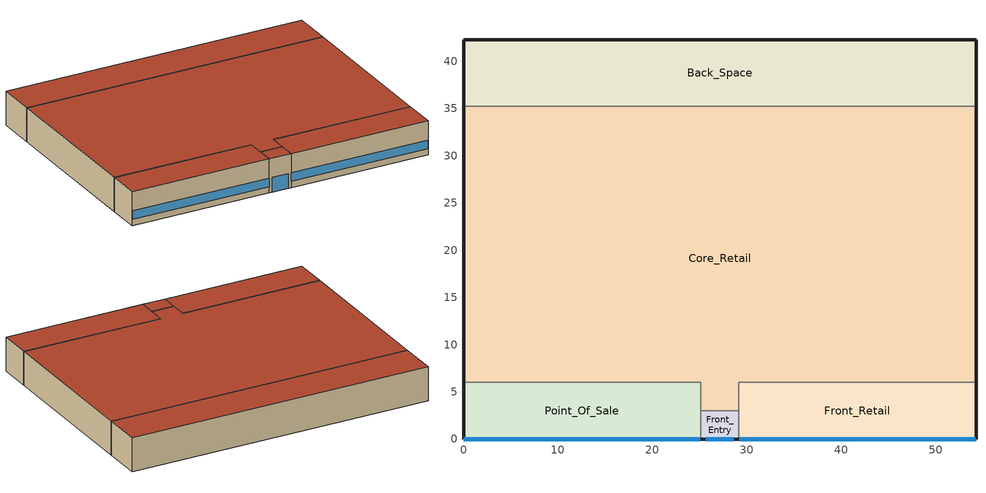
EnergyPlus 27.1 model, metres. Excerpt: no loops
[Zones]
Back_Space
 floor ground (ext-slab): 54.27,35.27 0,35.27 0,42.27 54.27,42.27 z0
 wall outside (Mass Non-res Ext Wall): 54.27,35.27 54.27,42.27 0,42.27 0,35.27 z0:6.1
 wall to Core_Retail (int-walls): 0,35.27 54.27,35.27 z0:6.1
 roof outside (IEAD Non-res Roof): 0,35.27 54.27,35.27 54.27,42.27 0,42.27 z6.1
Core_Retail
 floor ground (ext-slab): 25.14,3 25.14,6 0,6 0,35.27 54.27,35.27 54.27,6 29.14,6 29.14,3 z0
 wall outside (Mass Non-res Ext Wall): 54.27,6 54.27,35.27 / 0,35.27 0,6 z0:6.1
 wall to Front_Retail (int-walls): 29.14,3 29.14,6 54.27,6 z0:6.1
 wall to Point_Of_Sale (int-walls): 0,6 25.14,6 25.14,3 z0:6.1
 wall to Front_Entry (int-walls): 25.14,3 29.14,3 z0:6.1
 roof outside (IEAD Non-res Roof): 25.14,6 25.14,3 29.14,3 29.14,6 54.27,6 54.27,35.27 0,35.27 0,6 z6.1
Front_Entry
 floor ground (ext-slab): 25.14,0 25.14,3 29.14,3 29.14,0 z0
 wall outside (Mass Non-res Ext Wall): 25.14,0 29.14,0 z0:6.1
 wall to Front_Retail (int-walls): 29.14,0 29.14,3 z0:6.1
 wall to Point_Of_Sale (int-walls): 25.14,3 25.14,0 z0:6.1
 window (Window Non-res Fixed): 25.64,0 28.64,0 z0.05:2.66
 roof outside (IEAD Non-res Roof): 25.14,3 25.14,0 29.14,0 29.14,3 z6.1
Front_Retail
 floor ground (ext-slab): 54.27,0 29.14,0 29.14,6 54.27,6 z0
 wall outside (Mass Non-res Ext Wall): 29.14,0 54.27,0 54.27,6 z0:6.1
 window (Window Non-res Fixed): 29.19,0 54.22,0 z1.14:2.66
 roof outside (IEAD Non-res Roof): 29.14,0 54.27,0 54.27,6 29.14,6 z6.1
Point_Of_Sale
 floor ground (ext-slab): 0,0 0,6 25.14,6 25.14,0 z0
 wall outside (Mass Non-res Ext Wall): 0,6 0,0 25.14,0 z0:6.1
 window (Window Non-res Fixed): 0.05,0 25.09,0 z1.14:2.66
 roof outside (IEAD Non-res Roof): 0,6 0,0 25.14,0 25.14,6 z6.1
[Building]
Ref Bldg Stand-alone Retail New2004_v1.3_5.0: North Axis {deg}=0; Terrain=City; Loads Convergence Tolerance Value {W}=0.04; Temperature Convergence Tolerance Value {deltaC}=0.2; Solar Distribution=FullInteriorAndExterior; Maximum Number of Warmup Days=25; Minimum Number of Warmup Days=6
[Site:Location]
USA IL-CHICAGO-OHARE: Latitude {deg}=41.77; Longitude {deg}=-87.75; Time Zone {hr}=-6; Elevation {m}=190
[SizingPeriod:DesignDay] Day of Month=21; Humidity Condition Type=Wetbulb; Barometric Pressure {Pa}=99063; Rain Indicator=No; Snow Indicator=No; Daylight Saving Time Indicator=No; Solar Model Indicator=ASHRAEClearSky
Name | Month | Day Type | Maximum Dry-Bulb Temperature {C} | Daily Dry-Bulb Temperature Range {deltaC} | Wetbulb or DewPoint at Maximum Dry-Bulb {C} | Wind Speed {m/s} | Wind Direction {deg} | Sky Clearness
CHICAGO Ann Htg 99.6% Condns DB | 1 | WinterDesignDay | -20.6 | 0 | -20.6 | 4.9 | 270 | 0
CHICAGO Ann Clg .4% Condns WB=>MDB | 7 | SummerDesignDay | 31.2 | 10.7 | 25.5 | 5.3 | 230 | 1
[Site:WaterMainsTemperature]
Calculation Method=CORRELATION; Annual Average Outdoor Air Temperature {C}=9.69; Maximum Difference In Monthly Average Outdoor Air Temperatures {deltaC}=28.1
[Site:GroundTemperature:BuildingSurface]
19.527, 19.502, 19.536, 19.598, 20.002, 21.64, 22.225, 22.375, 21.449, 20.121, 19.802, 19.633
[Construction]
Mass Non-res Ext Wall: 1IN Stucco, 8IN CONCRETE HW, Mass NonRes Wall Insulation, 1/2IN Gypsum
IEAD Non-res Roof: Roof Membrane, IEAD NonRes Roof Insulation, Metal Decking
ext-slab: HW CONCRETE
int-walls: 1/2IN Gypsum, 1/2IN Gypsum
Window Non-res Fixed: NonRes Fixed Assembly Window
InteriorFurnishings: Std Wood 6inch
[Material] Thermal Absorptance=0.9
Name | Roughness | Thickness {m} | Conductivity {W/m-K} | Density {kg/m3} | Specific Heat {J/kg-K} | Solar Absorptance | Visible Absorptance
Mass NonRes Wall Insulation | MediumRough | 0.0495495 | 0.049 | 265 | 836.8 | 0.7 | 0.7
IEAD NonRes Roof Insulation | MediumRough | 0.127339 | 0.049 | 265 | 836.8 | 0.7 | 0.7
Std Wood 6inch | MediumSmooth | 0.15 | 0.12 | 540 | 1210 | 0.7 | 0.7
1/2IN Gypsum | Smooth | 0.0127 | 0.16 | 784.9 | 830 | 0.92 | 0.92
1IN Stucco | Smooth | 0.0253 | 0.6918 | 1858 | 837 | 0.92 | 0.92
8IN CONCRETE HW | Rough | 0.2032 | 1.311 | 2240 | 836.8 | 0.7 | 0.7
HW CONCRETE | Rough | 0.1016 | 1.311 | 2240 | 836.8 | 0.7 | 0.7
Roof Membrane | VeryRough | 0.0095 | 0.16 | 1121.29 | 1460 | 0.7 | 0.7
Metal Decking | MediumSmooth | 0.0015 | 45.006 | 7680 | 418.4 | 0.7 | 0.3
[WindowMaterial:SimpleGlazingSystem]
NonRes Fixed Assembly Window: U-Factor {W/m2-K}=3.23646; Solar Heat Gain Coefficient=0.39
[Zone] Type=1; Multiplier=1; Floor Area {m2}=autocalculate; Part of Total Floor Area=Yes
Back_Space; Core_Retail; Front_Entry; Front_Retail; Point_Of_Sale
[People] Number of People Schedule=BLDG_OCC_SCH; Number of People Calculation Method=Area/Person; Fraction Radiant=0.3; Sensible Heat Fraction=AUTOCALCULATE; Activity Level Schedule=ACTIVITY_SCH; Enable ASHRAE 55 Comfort Warnings=No; Mean Radiant Temperature Calculation Type=EnclosureAveraged; Work Efficiency Schedule=WORK_EFF_SCH; Clothing Insulation Schedule=CLOTHING_SCH; Air Velocity Schedule=AIR_VELO_SCH; Thermal Comfort Model 1 Type=FANGER
Name | Zone or ZoneList or Space or SpaceList | Floor Area per Person {m2/person}
Back_Space People | Back_Space | 27.87
Core_Retail People | Core_Retail | 6.19
Front_Entry People | Front_Entry | 6.19
Front_Retail People | Front_Retail | 6.19
Point_Of_Sale People | Point_Of_Sale | 6.19
[Lights] Schedule=BLDG_LIGHT_SCH; Design Level Calculation Method=Watts/Area; Return Air Fraction=0; Fraction Radiant=0.7; Fraction Visible=0.2; Fraction Replaceable=1; Return Air Fraction Calculated from Plenum Temperature=No
Name | Zone or ZoneList or Space or SpaceList | Watts per Floor Area {W/m2}
Back_Space_Lights | Back_Space | 8.61
Core_Retail_Lights | Core_Retail | 18.29
Front_Entry_Lights | Front_Entry | 11.84
Front_Retail_Lights | Front_Retail | 18.29
Point_Of_Sale_Lights | Point_Of_Sale | 18.29
[ElectricEquipment] Schedule=BLDG_EQUIP_SCH; Design Level Calculation Method=Watts/Area; Fraction Latent=0; Fraction Radiant=0.5; Fraction Lost=0
Name | Zone or ZoneList or Space or SpaceList | Watts per Floor Area {W/m2}
Back_Space_MiscPlug_Equip | Back_Space | 8.07
Core_Retail_MiscPlug_Equip | Core_Retail | 3.23
Front_Retail_MiscPlug_Equip | Front_Retail | 3.23
Point_Of_Sale_MiscPlug_Equip | Point_Of_Sale | 21.52
[Exterior:Lights]
Exterior Facade Lighting: Schedule=ALWAYS_ON; Design Level {W}=8266; Control Option=AstronomicalClock
[ZoneInfiltration:DesignFlowRate] Constant Term Coefficient=1; Temperature Term Coefficient=0; Velocity Term Coefficient=0; Velocity Squared Term Coefficient=0
Name | Zone or ZoneList or Space or SpaceList | Schedule | Design Flow Rate Calculation Method | Flow Rate per Exterior Surface Area {m3/s-m2} | Air Changes per Hour {1/hr}
Back_Space_Infiltration | Back_Space | INFIL_HALF_ON_SCH | Flow/ExteriorArea | 0.000302
Core_Retail_Infiltration | Core_Retail | INFIL_HALF_ON_SCH | Flow/ExteriorArea | 0.000302
Front_Entry_Infiltration | Front_Entry | INFIL_FRONT_SCH | AirChanges/Hour |  | 1
Front_Retail_Infiltration | Front_Retail | INFIL_HALF_ON_SCH | Flow/ExteriorArea | 0.000302
Point_Of_Sale_Infiltration | Point_Of_Sale | INFIL_HALF_ON_SCH | Flow/ExteriorArea | 0.000302
[InternalMass] Construction=InteriorFurnishings
Name | Zone or ZoneList | Surface Area {m2}
Back_Space Internal Mass | Back_Space | 759.78
Core_Retail Internal Mass | Core_Retail | 3200.97
Front_Entry Internal Mass | Front_Entry | 24
Front_Retail Internal Mass | Front_Retail | 301.62
Point_Of_Sale Internal Mass | Point_Of_Sale | 301.62
[Fan:ConstantVolume]
Front_Entry Unit HeaterFan: Availability Schedule=ALWAYS_ON; Fan Total Efficiency=0.53625; Pressure Rise {Pa}=49.8; Maximum Flow Rate {m3/s}=AUTOSIZE; Motor Efficiency=0.825; Motor In Airstream Fraction=1
[Coil:Heating:Electric]
Front_Entry Unit Heater coil: Availability Schedule=ALWAYS_ON; Efficiency=1; Nominal Capacity {W}=AUTOSIZE
[ZoneHVAC:UnitHeater]
Front_Entry Unit Heater: Availability Schedule=ALWAYS_ON; Supply Air Fan=Front_Entry Unit HeaterFan; Maximum Supply Air Flow Rate {m3/s}=AUTOSIZE; Heating Coil=Front_Entry Unit Heater coil; Supply Air Fan Operation During No Heating=No; Maximum Hot Water or Steam Flow Rate {m3/s}=AUTOSIZE; Minimum Hot Water or Steam Flow Rate {m3/s}=0; Heating Convergence Tolerance=0.001
[Zone equipment]
Front_Entry: Front_Entry Unit Heater
[Sizing:Zone]
Front_Entry: Zone Cooling Design Supply Air Temperature Input Method=SupplyAirTemperature; Zone Cooling Design Supply Air Temperature {C}=14; Zone Heating Design Supply Air Temperature Input Method=SupplyAirTemperature; Zone Heating Design Supply Air Temperature {C}=40; Zone Cooling Design Supply Air Humidity Ratio {kgWater/kgDryAir}=0.0085; Zone Heating Design Supply Air Humidity Ratio {kgWater/kgDryAir}=0.008; Design Specification Outdoor Air Object=SZ DSOA Front_Entry; Cooling Design Air Flow Method=DesignDay; Heating Design Air Flow Method=DesignDay; Account for Dedicated Outdoor Air System=No; Dedicated Outdoor Air System Control Strategy=NeutralSupplyAir; Dedicated Outdoor Air Low Setpoint Temperature for Design {C}=autosize; Dedicated Outdoor Air High Setpoint Temperature for Design {C}=autosize
[DesignSpecification:OutdoorAir]
SZ DSOA Front_Entry: Outdoor Air Method=Flow/Area; Outdoor Air Flow per Zone Floor Area {m3/s-m2}=0
[ZoneControl:Thermostat]
Front_Entry Thermostat: Zone or ZoneList=Front_Entry; Control Type Schedule=Dual Zone Control Type Sched; Control 1=Front_Entry DualSPSched
[ThermostatSetpoint:DualSetpoint]
Front_Entry DualSPSched: Heating Setpoint Temperature Schedule=HTGSETP_SCH; Cooling Setpoint Temperature Schedule=FRONT_ENTRY_COOLING
[AvailabilityManager:NightCycle] Applicability Schedule=ALWAYS_ON; Fan Schedule=HVACOperationSchd; Control Type=CycleOnAny; Thermostat Tolerance {deltaC}=1; Cycling Run Time Control Type=FixedRunTime; Cycling Run Time {s}=1800
PSZ-AC:1 Availability Manager; PSZ-AC:2 Availability Manager; PSZ-AC:3 Availability Manager; PSZ-AC:4 Availability Manager
[UtilityCost:Tariff]
Name | Output Meter | Conversion Factor Choice | Demand Window Length | Monthly Charge or Variable | Group
PSI_LLF_LowLoadFactorService | Electricity:Facility | kWh | HalfHour | 15 | Comm Elect
PSI_CS_CommercialElectricService | Electricity:Facility | kWh |  | 9.4 | Comm Elect
IN_EIAMonthlyRateGas | NaturalGas:Facility | MCF |  | 0 | Comm Gas
[UtilityCost:Charge:Block] Source Variable=totalEnergy; Season=Annual; Category Variable=EnergyCharges
Name | Utility Cost Charge Block | Tariff | Block Size 1 Value or Variable | Block 1 Cost per Unit Value or Variable | Block Size 2 Value or Variable | Block 2 Cost per Unit Value or Variable | Block Size 3 Value or Variable | Block 3 Cost per Unit Value or Variable | Block Size 4 Value or Variable | Block 4 Cost per Unit Value or Variable | Block Size Multiplier Value or Variable
 | AnnualEnergyCharge | PSI_LLF_LowLoadFactorService | 300 | 0.108222 | 700 | 0.087021 | 1500 | 0.07842 | remaining | 0.05832
 | AnnualDemandBaseCharge | PSI_LLF_LowLoadFactorService | 190 | 0 | 110 | 0.051773 | remaining | 0.046965 |  |  | TotalDemand
 | AnnualEnergyCharge | PSI_CS_CommercialElectricService | 300 | 0.082409 | 700 | 0.072873 | 1500 | 0.061696 | remaining | 0.041179
[UtilityCost:Charge:Simple] Season=Annual
Name | Utility Cost Charge Simple | Tariff | Source Variable | Category Variable | Cost per Unit Value or Variable
 | FuelCostAdjustEnergyCharge | PSI_LLF_LowLoadFactorService | totalEnergy | EnergyCharges | 0.002028
 | QualPollutionControlAdjustEnergyCharge | PSI_LLF_LowLoadFactorService | totalEnergy | EnergyCharges | 0.000536
 | SoxNoxRiderAdjustEnergyCharge | PSI_LLF_LowLoadFactorService | totalEnergy | EnergyCharges | 0.001127
 | DSMRiderAdjustEnergyCharge | PSI_LLF_LowLoadFactorService | totalEnergy | EnergyCharges | -0.00037
 | PurchPowerTrackerAdjustEnergyCharge | PSI_LLF_LowLoadFactorService | totalEnergy | EnergyCharges | -3.1e-05
 | MidwestISOAdjustEnergyCharge | PSI_LLF_LowLoadFactorService | totalEnergy | EnergyCharges | -0.000216
 | CleanCoalRiderEnergyCharge | PSI_LLF_LowLoadFactorService | totalEnergy | EnergyCharges | 0.000833
 | TaxofeightPercent | PSI_LLF_LowLoadFactorService | SubTotal | Taxes | 0.08
 | FuelCostAdjustEnergyCharge | PSI_CS_CommercialElectricService | totalEnergy | EnergyCharges | 0.002028
 | QualPollutionControlAdjustEnergyCharge | PSI_CS_CommercialElectricService | totalEnergy | EnergyCharges | 0.000536
 | SoxNoxRiderAdjustEnergyCharge | PSI_CS_CommercialElectricService | totalEnergy | EnergyCharges | 0.001127
 | DSMRiderAdjustEnergyCharge | PSI_CS_CommercialElectricService | totalEnergy | EnergyCharges | 0.000021
 | PurchPowerTrackerAdjustEnergyCharge | PSI_CS_CommercialElectricService | totalEnergy | EnergyCharges | 0.000034
 | MidwestISOAdjustEnergyCharge | PSI_CS_CommercialElectricService | totalEnergy | EnergyCharges | -0.000203
 | CleanCoalRiderEnergyCharge | PSI_CS_CommercialElectricService | totalEnergy | EnergyCharges | 0.000807
 | TaxofeightPercent | PSI_CS_CommercialElectricService | SubTotal | Taxes | 0.08
 | MonthlyRateGasCharge | IN_EIAMonthlyRateGas | totalEnergy | EnergyCharges | IN_MonthlyGasRates
 | TaxofEightPercent | IN_EIAMonthlyRateGas | SubTotal | Taxes | 0.08
[UtilityCost:Qualify] Variable=TotalDemand; Threshold Value or Variable=75; Season=Annual; Threshold Test=Count
Name | Utility Cost Qualify | Tariff | Qualify Type | Number of Months
 | MinDemand75kw | PSI_LLF_LowLoadFactorService | Minimum | 12
 | MaxDemand75kw | PSI_CS_CommercialElectricService | Maximum | 1
[UtilityCost:Variable]
IN_MonthlyGasRates: Tariff=IN_EIAMonthlyRateGas; Variable Type=Currency; January Value=8.22; February Value=7.51; March Value=8.97; April Value=9.01; May Value=9.16; June Value=10.44; July Value=10.32; August Value=10.13; September Value=9.2; October Value=8.18; November Value=7.83; December Value=7.63
[EnergyManagementSystem:Sensor]
Name | Output:Variable or Output:Meter Index Key | Output:Variable or Output:Meter
UTSSCoolChargeIntendedSchedule | TES Packaged Cool and Charge Control Sched | Schedule Value
UTSSChargeOnlyIntendedSchedule | TES Packaged Control Sched | Schedule Value
VdotWind | Core_Retail_Roof | Surface Outside Face Outdoor Air Wind Speed
Ta | Core_Retail_Roof | Surface Outside Face Outdoor Air Drybulb Temperature
Twb | Core_Retail_Roof | Surface Outside Face Outdoor Air Wetbulb Temperature
Ts_1 | Back_Space_Roof | Surface Outside Face Temperature
Ts_2 | Core_Retail_Roof | Surface Outside Face Temperature
Ts_3 | Front_Entry_Roof | Surface Outside Face Temperature
Ts_4 | Front_Retail_Roof | Surface Outside Face Temperature
Ts_5 | Point_Of_Sale_Roof | Surface Outside Face Temperature
Hc_1 | Back_Space_Roof | Surface Outside Face Convection Heat Transfer Coefficient
Hc_2 | Core_Retail_Roof | Surface Outside Face Convection Heat Transfer Coefficient
Hc_3 | Front_Entry_Roof | Surface Outside Face Convection Heat Transfer Coefficient
Hc_4 | Front_Retail_Roof | Surface Outside Face Convection Heat Transfer Coefficient
Hc_5 | Point_Of_Sale_Roof | Surface Outside Face Convection Heat Transfer Coefficient
[EnergyManagementSystem:ProgramCallingManager]
PSZAC1_UTSS_PrgmCallMgr: AfterPredictorAfterHVACManagers; PSZAC1_Control
PSZAC2_UTSS_PrgmCallMgr: AfterPredictorAfterHVACManagers; PSZAC2_Control
PSZAC3_UTSS_PrgmCallMgr: AfterPredictorAfterHVACManagers; PSZAC3_Control
InitializeRoofTemperatureOnBeginNewEnvironment: BeginNewEnvironment; InitializeRoofTemperature
Model Flat Roof Microclimate: BeginTimestepBeforePredictor; InitializeParameters; ModelFlatRoofMicroClime; ApplyMicroClimeActuators
[EnergyManagementSystem:Program]
PSZAC1_Control: SET PSZAC1_OpMode = UTSSCoolChargeIntendedSchedule; IF (PSZAC1_OpMode == 2); IF (PSZAC1_sTES > 0.99); SET PSZAC1_OpMode = 1; ENDIF; ENDIF; IF (PSZAC1_OpMode == 5); IF (PSZAC1_sTES < 0.01); SET PSZAC1_OpMode = 1; ENDIF; ENDIF
PSZAC2_Control: SET PSZAC2_OpMode = UTSSChargeOnlyIntendedSchedule; IF (PSZAC2_OpMode == 4); IF (PSZAC2_sTES > 0.99); SET PSZAC2_OpMode = 1; ENDIF; ENDIF; IF (PSZAC2_OpMode == 5); IF (PSZAC2_sTES < 0.01); SET PSZAC2_OpMode = 1; ENDIF; ENDIF
PSZAC3_Control: SET PSZAC3_OpMode = UTSSCoolChargeIntendedSchedule; IF (PSZAC3_OpMode == 2); IF (PSZAC3_sTES > 0.99); SET PSZAC3_OpMode = 1; ENDIF; ENDIF; IF (PSZAC3_OpMode == 5); IF (PSZAC3_sTES < 0.01); SET PSZAC3_OpMode = 1; ENDIF; ENDIF
InitializeRoofTemperature: Set Troof = 0.0
InitializeParameters: Set CV_Height = 1.0; Set CV_effWidth = 40.0; Set CV_crossSectArea = CV_Height * CV_effWidth; Set C_v = 0.3; Set rhoAir = 1.2; Set CpAir = 1000.0; Set A_roof = A_1 + A_2 + A_3 + A_4 + A_5; Set C_d = 0.3; Set g = 9.80665
ModelFlatRoofMicroClime: Run CalcRoofConvectionSums; Run SumCondenserHeatRejection; Run SumIntakeMassFlowHeatCap; Run SumReliefAirMCTterm; Run CalcWindTerms; Run CalcBouyancyTerms; Set Numerator = WindMCT + NatBouyMCT + SumHATroof + QdotCond + SumReliefMCT; Set Denominator = WindMC + NatBouyMC + SumHAroof + SumIntakeMdotCp; Set Troof = Numerator / Denominator; IF Ta < 2.0; Set Troof = Ta; ENDIF; IF Troof < Twb; Set Twb = Troof - 0.2; ENDIF
ApplyMicroClimeActuators: SET OA_1_db = Troof; SET OA_1_wb = Twb; SET OA_2_db = Troof; SET OA_2_wb = Twb; SET OA_3_db = Troof; SET OA_3_wb = Twb; SET OA_4_db = Troof; SET OA_4_wb = Twb; SET Cond_1_db = Troof; SET Cond_1_wb = Twb; SET Cond_2_db = Troof; SET Cond_2_wb = Twb; SET Cond_3_db = Troof; SET Cond_3_wb = Twb; SET Cond_4_db = Troof; SET Cond_4_wb = Twb
[EnergyManagementSystem:InternalVariable]
A_3: Internal Data Index Key=Front_Entry; Internal Data Type=Zone Floor Area
[EnergyManagementSystem:GlobalVariable]
SumHATroof; SumHAroof
QdotCond
SumIntakeMdotCp
SumReliefMCT
Troof; CV_Height; CV_crossSectArea; C_v; rhoAir; CpAir; A_roof; C_d; g; NatBouyMCT; NatBouyMC; WindMC; WindMCT
[EnergyManagementSystem:Subroutine]
CalcRoofConvectionSums: SET SumHATroof = 0.0; SET SumHAroof  = 0.0; SET SumHATroof = Hc_1 * A_1 * Ts_1; SET SumHAroof  = Hc_1 * A_1; SET SumHATroof = SumHATroof + ((Hc_2 * A_2) * Ts_2); SET SumHAroof  = SumHAroof  + ( Hc_2 * A_2 ); SET SumHATroof = SumHATroof + ((Hc_3 * A_3) * Ts_3); SET SumHAroof  = SumHAroof  + ( Hc_3 * A_3 ); SET SumHATroof = SumHATroof + ((Hc_4 * A_4) * Ts_4); SET SumHAroof  = SumHAroof  + ( Hc_4 * A_4 ); SET SumHATroof = SumHATroof + ((Hc_5 * A_5) * Ts_5); SET SumHAroof  = SumHAroof  + ( Hc_5 * A_5 )
SumCondenserHeatRejection: Set QdotCond_1 = QdotEvap_1 + QdotElec_1; Set QdotCond_2 = QdotEvap_2 + QdotElec_2; Set QdotCond_3 = QdotEvap_3 + QdotElec_3; Set QdotCond_4 = QdotEvap_4 + QdotElec_4; Set QdotCond   = QdotCond_1 + QdotCond_2 + QdotCond_3 + QdotCond_4
SumIntakeMassFlowHeatCap: Set SumIntakeMdotCp = 0.0; Set SumIntakeMdotCp = mdotIntake_1 * CpAir; Set SumIntakeMdotCp = SumIntakeMdotCp + (mdotIntake_2 * CpAir ); Set SumIntakeMdotCp = SumIntakeMdotCp + (mdotIntake_3 * CpAir ); Set SumIntakeMdotCp = SumIntakeMdotCp + (mdotIntake_4 * CpAir )
SumReliefAirMCTterm: SET SumReliefMCT = 0.0; Set Dum = h_Relief_1; Set Dum = mdotRelief_1; SET SumReliefMCT = h_Relief_1 * mdotRelief_1; SET SumReliefMCT = SumReliefMCT + (h_Relief_2 * mdotRelief_2 ); SET SumReliefMCT = SumReliefMCT + (h_Relief_3 * mdotRelief_3 ); SET SumReliefMCT = SumReliefMCT + (h_Relief_4 * mdotRelief_4 )
CalcWindTerms: SEt WindMC  = C_v * CV_crossSectArea * rhoAir * VdotWind* CpAir; Set WindMCT = WindMC * Ta
CalcBouyancyTerms: Set DeltaT = Troof - Ta; If  Troof > 10.0; Set ratioT = DeltaT / Troof; Else; Set ratioT = DeltaT / 10.0; ENDIF; Set ratioT = @ABS  ratioT; Set temp1  = 2.0 * g * CV_Height * ratioT; Set temp2 = temp1^0.5; Set NatBouyMC = rhoAir * C_d * A_roof * temp2 * CpAir; Set NatBouyMCT = NatBouyMC * Ta
[EnergyManagementSystem:OutputVariable]
Roof Microclimate Air Temperature: EMS Variable=Troof; Type of Data in Variable=Averaged; Update Frequency=ZoneTimestep; Units=C
[Schedule:Compact]
ALWAYS_ON: Through: 12/31, For: AllDays, Until: 24:00, 1
BLDG_EQUIP_SCH: Through: 12/31, For: Weekdays, Until: 07:00, 0.2, Until: 08:00, 0.4, Until: 09:00, 0.7, Until: 18:00, 0.9, Until: 20:00, 0.8, Until: 21:00, 0.7, Until: 22:00, 0.4, Until: 24:00, 0.2, For: Saturday, Until: 07:00, 0.15, Until: 08:00, 0.3, Until: 09:00, 0.5, Until: 10:00, 0.8, Until: 18:00, 0.9, Until: 19:00, 0.7, Until: 21:00, 0.5, Until: 22:00, 0.3, Until: 24:00, 0.15, For: SummerDesignDay, Until: 24:00, 1, For: WinterDesignDay, Until: 24:00, 0, For: AllOtherDays, Until: 08:00, 0.15, Until: 10:00, 0.3, Until: 12:00, 0.6, Until: 17:00, 0.8, Until: 18:00, 0.6, Until: 19:00, 0.4, Until: 24:00, 0.15
BLDG_LIGHT_SCH: Through: 12/31, For: Weekdays, Until: 07:00, 0.05, Until: 08:00, 0.2, Until: 09:00, 0.5, Until: 18:00, 0.9, Until: 20:00, 0.6, Until: 21:00, 0.5, Until: 22:00, 0.2, Until: 24:00, 0.05, For: Saturday, Until: 07:00, 0.05, Until: 08:00, 0.1, Until: 09:00, 0.3, Until: 10:00, 0.6, Until: 18:00, 0.9, Until: 19:00, 0.5, Until: 21:00, 0.3, Until: 22:00, 0.1, Until: 24:00, 0.05, For: SummerDesignDay, Until: 24:00, 1, For: WinterDesignDay, Until: 24:00, 0, For: AllOtherDays, Until: 08:00, 0.05, Until: 10:00, 0.1, Until: 12:00, 0.4, Until: 17:00, 0.6, Until: 18:00, 0.4, Until: 19:00, 0.2, Until: 24:00, 0.05
BLDG_OCC_SCH: Through: 12/31, For: Weekdays, Until: 07:00, 0, Until: 08:00, 0.1, Until: 09:00, 0.2, Until: 11:00, 0.5, Until: 15:00, 0.7, Until: 16:00, 0.8, Until: 17:00, 0.7, Until: 19:00, 0.5, Until: 21:00, 0.3, Until: 24:00, 0, For: SummerDesignDay WinterDesignDay, Until: 24:00, 1, For: Saturday, Until: 07:00, 0, Until: 08:00, 0.1, Until: 09:00, 0.2, Until: 10:00, 0.5, Until: 11:00, 0.6, Until: 17:00, 0.8, Until: 18:00, 0.6, Until: 21:00, 0.2, Until: 22:00, 0.1, Until: 24:00, 0, For: AllOtherDays, Until: 09:00, 0, Until: 10:00, 0.1, Until: 12:00, 0.2, Until: 17:00, 0.4, Until: 18:00, 0.2, Until: 19:00, 0.1, Until: 24:00, 0
INFIL_HALF_ON_SCH: Through: 12/31, For: Weekdays SummerDesignDay, Until: 06:00, 1, Until: 21:00, 0.5, Until: 24:00, 1, For: Saturday, Until: 06:00, 1, Until: 22:00, 0.5, Until: 24:00, 1, For: WinterDesignDay, Until: 24:00, 1, For: AllOtherDays, Until: 08:00, 1, Until: 17:00, 0.5, Until: 24:00, 1
INFIL_FRONT_SCH: Through: 12/31, For: Weekdays SummerDesignDay, Until: 06:00, 0.25, Until: 21:00, 1, Until: 24:00, 0.25, For: Saturday, Until: 06:00, 0.25, Until: 22:00, 1, Until: 24:00, 0.25, For: WinterDesignDay, Until: 24:00, 1, For: AllOtherDays, Until: 08:00, 0.25, Until: 17:00, 1, Until: 24:00, 0.25
WORK_EFF_SCH: Through: 12/31, For: AllDays, Until: 24:00, 0
ACTIVITY_SCH: Through: 12/31, For: AllDays, Until: 24:00, 120
AIR_VELO_SCH: Through: 12/31, For: AllDays, Until: 24:00, 0.2
CLOTHING_SCH: Through: 04/30, For: AllDays, Until: 24:00, 1, Through: 09/30, For: AllDays, Until: 24:00, 0.5, Through: 12/31, For: AllDays, Until: 24:00, 1
Dual Zone Control Type Sched: Through: 12/31, For: AllDays, Until: 24:00, 4
FRONT_ENTRY_COOLING: Through: 12/31, For: AllDays, Until: 24:00, 90
HTGSETP_SCH: Through: 12/31, For: Weekdays, Until: 06:00, 15.6, Until: 21:00, 21, Until: 24:00, 15.6, For SummerDesignDay, Until: 24:00, 15.6, For WinterDesignDay, Until: 24:00, 21, For: Saturday, Until: 06:00, 15.6, Until: 22:00, 21, Until: 24:00, 15.6, For: Sunday Holidays AllOtherDays, Until:  8:00, 15.6, Until: 19:00, 21, Until: 24:00, 15.6
HVACOperationSchd: Through: 12/31, For: Weekdays SummerDesignDay, Until: 06:00, 0, Until: 21:00, 1, Until: 24:00, 0, For: Saturday WinterDesignDay, Until: 06:00, 0, Until: 22:00, 1, Until: 24:00, 0, For: AllOtherDays, Until: 08:00, 0, Until: 19:00, 1, Until: 24:00, 0
TES Packaged Cool and Charge Control Sched: Through: 4/30, For: AllDays, Until: 24:00, 1, Through: 10/31, For: AllDays, Until: 08:00, 2, Until: 12:00, 1, Until: 21:00, 5, Until: 24:00, 2, Through: 12/31, For: AllDays, Until: 24:00, 1
TES Packaged Control Sched: Through: 12/31, For: AllDays, Until: 04:00, 4, Until: 12:00, 1, Until: 21:00, 5, Until: 23:00, 1, Until: 24:00, 4
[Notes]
RetailPackagedTESCoil.idf
Description:  Single story, Five zone building.
Demonstrates thermal storage cooling coils. Four different types.  Model derived from DOE reference model for
stand alone retail.
Form:         Area = 2,294 m2 (24,692 ft2); Number of Stories = 1; Shape = rectangle, Aspect ratio = 1.3
Envelope:     Envelope thermal properties vary with climate according to ASHRAE Standard 90.1-2004.
Opaque constructions: mass walls; built-up flat roof (insulation above deck); slab-on-grade floor
Windows: window-to-wall ratio = 7.1%, south wall only (25.4%)
Infiltration = 0.4 cfm/ft2 above grade wall area at 0.3 in wc (75 Pa) adjusted to 0.016 in wc (4 Pa).
50% of full value when ventilation system on.
HVAC:         PSZ-AC, gas furnace; electric unit heater for front entry zone
Economizer per 90.1-2004
Int. gains:   W/m2 (W/ft2)    lights           elec plug          gas plug
Core Retail     18.29 (1.7)      3.23 (0.3)            0
Point of Sale   18.29 (1.7)      21.52 (2.0)           0
Front Retail    18.29 (1.7)      3.23 (0.3)            0
Detached Shading:               None
Daylight:                       None
Natural Ventilation:            None
Zonal Equipment:                ZoneHVAC:UnitHeater
Air Primary Loops:              PSZ-AC
Plant Loops:                    None
System Equipment Autosize:      Yes
Purchased Cooling:              None
Purchased Heating:              None
Coils:                          Coil:Cooling:DX:SingleSpeed:ThermalStorage; Coil:Heating:Fuel; Coil:Heating:Electric (unit heaters)
Pumps:                          None
Boilers:                        None
Chillers:                       None
Performance input data for Coil:Cooling:DX:SingleSpeed:ThermalStorage were provided by R. Willis of Ice Energy Technologies, Inc., Windsor, CO.
***GENERAL SIMULATION PARAMETERS***
Number of Zones: 5
***HOLIDAYS & DAYLIGHT SAVINGS***
***SCHEDULE TYPES***
